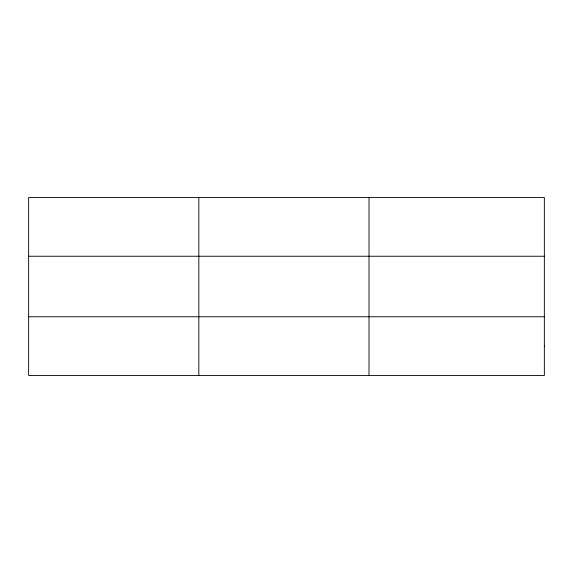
<?xml version="1.0" encoding="UTF-8"?>
<svg xmlns="http://www.w3.org/2000/svg" width="573" height="573" viewBox="0 0 573 573"><rect width="100%" height="100%" fill="white"/><g stroke="black" fill="none" stroke-linecap="round" stroke-linejoin="round"><path stroke-width="0.86" d="M198.831 375.487L198.831 197.513M369.012 375.487L369.012 197.513M28.65 256.246L544.35 256.246M28.65 316.754L544.35 316.754M544.35 346.121L544.35 375.487L28.65 375.487L28.65 197.513L544.35 197.513L544.35 346.121"/></g></svg>
